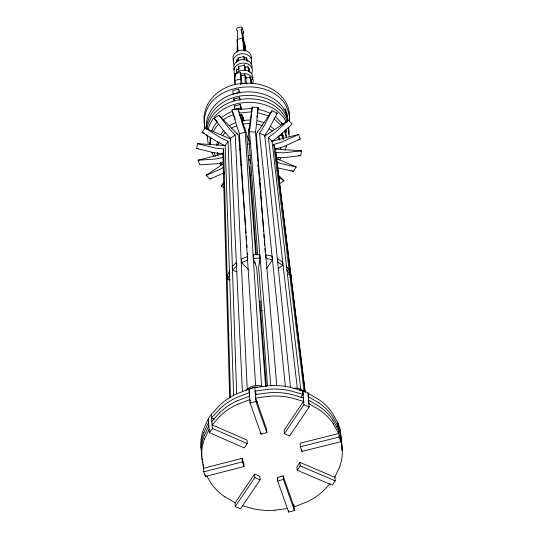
<?xml version="1.0" encoding="UTF-8"?>
<svg xmlns="http://www.w3.org/2000/svg" width="539" height="539" viewBox="0 0 539 539"><rect width="100%" height="100%" fill="white"/><g stroke="black" fill="none" stroke-linecap="round" stroke-linejoin="round"><path stroke-width="0.81" d="M210.358 143.92L210.405 141.973A37.42 30.352 -4.3 0 1 210.958 138.099M234.957 84.549L234.802 73.917L240.596 72.428L242.092 83.7C264.164 80.405 291.828 94.244 289.477 119.833A6.239 5.06 -4.3 0 1 289.376 121.41M240.866 84.677L240.596 72.428M236.439 73.971L236.581 68.979M236.769 62.315L236.837 59.822M237.045 52.33L237.659 30.683L236.655 30.251L236.466 29.207A3.328 1.9 -19.5 0 1 238.022 27.55L240.333 26.95A3.328 1.9 -19.5 0 1 242.078 27.765L243.844 32.764L242.799 34.449L245.824 50.888M276.729 385.405L255.459 132.143L256.106 127.379A42.534 4.366 -86.1 0 0 256.443 124.637L258.201 107.477L252.218 107.066L250.46 124.226A42.534 4.366 -86.1 0 1 250.123 126.968L249.49 131.684L270.821 385.836M229.661 398.146L222.903 153.797L217.244 153.258A42.534 24.498 8.1 0 1 214.145 152.813L196.708 148.501L197.402 143.623L223.335 145.402M222.903 153.797L223.597 148.919L217.938 148.38A42.534 24.498 8.1 0 1 214.839 147.935L197.402 143.623M248.634 131.186L249.031 128.397M249.213 128.215L252.218 107.066M249.483 131.732L255.459 132.143M256.813 117.232L257.042 115.609M257.393 113.17L258.201 107.477M265.592 386.167L256.705 267.984L253.337 258.45L253.067 254.934L253.775 254.738L259.771 254.442L260.034 257.959L258.646 267.728L267.533 385.911M259.549 303.396L259.892 300.957L266.32 386.45M276.103 157.489L280.752 157.664A42.541 24.498 8.1 0 0 283.817 157.644L300.775 155.69L301.469 150.812L275.537 149.04M227.647 279.64L229.614 274.405L229.344 270.888L227.384 276.123L227.647 279.64L230.14 279.815M206.963 128.68C212.534 101.083 247.697 92.23 270.463 103.65A32.205 26.121 -4.3 0 1 275.085 106.237L279.141 109.491L282.564 113.264M217.668 141.541L216.846 143.96L216.927 145.618M288.688 127.682L288.877 127.15M208.115 129.63C214.879 103.515 248.971 96.468 270.726 107.167A32.205 26.121 -4.3 0 1 275.348 109.754L279.404 113.001L282.827 116.774A41.705 33.822 -4.3 0 1 286.27 122.4M217.938 145.058L219.137 141.878M203.904 432.426L208.64 422.239M204.288 435.499L208.889 425.702M204.55 439.022L209.152 429.219M339.388 467.448L334.793 477.244L299.873 462.347L296.949 466.693L297.211 470.217L332.307 485.194L335.231 480.849L334.921 476.705M278.926 157.449L277.881 159.766M290.501 387.487L264.77 135.451L267.533 131.186A42.541 13.428 -66.8 0 0 269.028 128.72L277.228 113.082L271.973 110.832L263.766 126.47A42.541 13.428 -66.8 0 1 262.277 128.942L259.515 133.2L285.421 386.914M208.377 418.715L203.641 428.909A60.274 48.887 -4.3 0 0 201.04 447.525M235.368 74.483L234.91 75.352A7.33 5.949 -4.3 0 0 234.532 76.72L234.728 79.994M220.707 134.541L223.752 130.344M236.574 271.771L232.464 270.019L236.917 265.828L236.702 263.012M233.636 395.741L225.161 145.591L220.181 143.313A42.541 20.96 34 0 1 217.453 141.925L202.091 132.338L205.015 127.986L230.786 139.075M225.161 145.591L228.091 141.238L236.655 393.908M257.373 132.244L259.043 129.758M277.329 167.656A42.534 20.96 34 0 0 278.4 168.006L293.29 171.335L296.221 166.982L276.453 158.547M300.971 397.398L302.992 394.393L302.729 390.876L290.339 387.346M234.964 502.469L235.273 506.606L240.535 508.85L260.074 479.831L259.811 476.314L254.556 474.071L235.172 502.847L224.992 496.843M255.378 394.575L268.523 392.796A60.28 48.887 -4.3 0 1 291.336 394.4L303.241 397.856L303.504 401.38L284.1 430.203L284.363 433.72L289.625 435.963L309.164 406.945L308.106 392.87L302.844 390.627L303.902 404.701L284.363 433.72M235.273 506.606L254.819 477.588L254.556 474.071M297.211 470.217L300.142 465.864L299.873 462.347M224.083 187.525L221.078 186.238L223.8 182.202M257.783 131.86L256.315 134.036L263.659 231.743M259.252 129.683L271.973 110.832M276.318 114.43L277.228 113.082M264.77 135.451L259.515 133.2M266.434 268.671L272.397 259.852L272.128 256.328L270.565 255.688L265.754 254.886L265.963 257.703M209.375 432.716L212.346 428.384L211.288 414.316L208.317 418.648L209.375 432.716L244.315 447.929L247.286 443.597L247.017 440.08L217.325 427.151M222.358 135.895L225.289 132.581M235.442 66.519L234.371 68.224A7.33 5.949 -4.3 0 0 234 69.585L234.189 72.866L235.22 74.544M235.658 74.059L235.981 73.654M211.82 421.35L219.521 412.874M211.308 414.363L219.346 405.584A60.28 48.894 -4.3 0 1 237.382 393.564L249.072 389.084L249.287 391.9M330.144 483.598L324.155 490.072A60.28 48.887 -4.3 0 1 306.226 502.207L294.099 506.882L283.15 475.93L277.363 477.419L277.625 480.936L288.621 512.05L294.415 510.561L293.977 504.767M224.029 183.307L222.695 184.641M222.398 184.938L221.516 185.807M219.784 416.398L212.083 424.867L217.109 427.016M221.078 186.238L221.812 185.517M300.749 389.38L272.033 141.191L276.48 138.051A42.541 20.408 -45 0 0 278.899 136.199L292.232 123.977L288.493 120.237L275.159 132.459A42.541 20.408 -45 0 1 272.741 134.312L268.348 137.425L297.299 388.147M219.609 409.108L211.571 417.88L214.542 419.153M245.791 390.546C250.083 386.045 256.982 383.896 262.783 386.732M236.062 262.83L232.201 266.502L232.464 270.019M245.083 51.158L241.149 29.786L242.051 28.863L242.152 27.927M221.846 117.334L227.478 113.534L231.642 111.58M223.894 119.476L227.741 117.044L233.353 114.578L231.992 109.949L237.787 108.467L244.935 128.686L244.827 127.278M223.941 172.945A42.541 20.408 -45 0 1 223.698 173.08L209.893 179.029L206.154 175.29L223.207 163.876M264.838 135.956L267.533 134.15M264.494 136.306L265.673 135.518M268.031 133.935L288.493 120.237M268.301 137.452L272.033 141.191M209.893 179.029L211.254 178.119M278.158 268.563L282.705 265.525L282.443 262.008L277.437 258.511L277.7 262.028L282.705 265.525M242.415 391.61L230.49 138.267L226.973 134.555A42.534 14.088 56.6 0 1 225.053 132.392L214.158 118.439L218.935 115.285L234.997 131.597M230.49 138.267L235.267 135.114L247.233 389.299M279.276 183.94L284.019 180.808L278.286 174.98M250.561 388.895L251.336 388.43M223.395 167.339L222.412 167.939A42.541 20.408 -45 0 1 219.959 169.34L206.855 175.034M251.598 388.275L253.795 387.09L254.947 387.096A23.332 13.334 -19.5 0 1 257.17 387.197M241.647 262.702L247.569 260.007L247.307 256.49L241.384 259.185L241.647 262.702L248.297 269.46M297.723 134.871L298.552 134.454L300.203 139.116L283.784 146.527A42.534 24.302 -19.5 0 1 280.819 147.524L275.416 149.074L305.182 392.028M237.477 400.773L249.584 396.064M237.739 404.29L249.847 399.581L250.386 401.104M206.154 175.29L207.326 174.858M253.337 258.45L260.034 257.959M237.746 51.111L237.153 39.495L242.941 38.006L243.877 50.511M236.668 60.159L238.656 59.647M239.356 68.992L236.439 69.74L236.992 71.296M240.475 76.066L244.827 74.948L245.959 78.148L249.934 77.124L251.578 81.793M234.654 80.52L240.441 79.031M238.622 89.117L232.835 90.606L233.097 94.123L238.885 92.634L238.622 89.117L239.983 92.977M240.145 104.195L240.441 108.103L234.647 109.592L234.357 105.684M239.606 115.218L241.775 114.659L243.985 120.911M283.864 109.484L285.401 109.087L287.051 113.749L287.314 117.266L285.939 113.385M255.654 385.722L239.41 133.692L245.198 132.203L243.628 127.642A42.541 5.343 75.6 0 1 242.759 125.008L237.787 108.467M281.769 124.192L284.666 123.444M285.05 132.196L286.633 131.785L286.458 129.441M278.562 136.111L281.762 135.289L281.641 133.726M247.165 144.385L250.062 143.637M223.55 162.313L219.636 163.189A42.541 24.302 -19.5 0 1 216.631 163.728L199.74 164.873L198.096 160.211L223.2 153.756M239.235 149.633L240.845 149.229M271.885 141.245L273.206 140.901M273.448 140.908L298.552 134.454L282.133 141.865A42.534 24.302 -19.5 0 1 279.168 142.862L273.711 144.425L304.05 391.543M298.579 139.534L300.203 139.116M248.001 155.69L250.177 155.124M275.362 149.087L273.711 144.425M287.287 274.58L289.51 274.007L289.248 270.49L286.142 265.774M250.076 402.997L255.87 401.508L254.812 387.433L249.018 388.922L250.076 402.997L261.078 434.111L266.866 432.622L266.603 429.105L255.641 398.092L268.786 396.313M336.612 426.962L338.175 426.565L337.913 423.041L332.745 413.689A60.274 48.887 -4.3 0 0 318.569 399.359M204.517 439.009A60.28 48.887 -4.3 0 0 201.788 457.624L203.601 468.256L242.105 458.366L243.756 463.028L244.019 466.545L205.386 476.469L203.735 471.807L203.237 465.184M333.014 420.326L338.425 430.028L338.687 433.545L300.095 443.213L300.358 446.737L301.955 451.412L340.682 441.751L339.624 427.683L338.027 423.007L339.085 437.075L340.682 441.751M203.735 471.807L242.368 461.883L242.105 458.366M277.625 480.936L283.413 479.447L283.15 475.93M300.358 446.737L339.085 437.075M223.409 157.287L217.985 158.527A42.541 24.302 -19.5 0 1 214.98 159.059L198.096 160.211M293.863 388.343C297.73 387.453 301.651 389.171 304.542 391.678M238.326 109.666L252.629 108.204M239.37 113.049L252.084 111.768M291.148 277.895L275.806 152.557L281.439 152.786A42.541 24.498 8.1 0 0 284.504 152.766L301.469 150.812M300.048 151.048L300.614 150.954M254.866 387.595L267.519 385.843A60.274 48.887 -4.3 0 1 290.353 387.312M286.842 508.607L275.159 510.15M242.119 83.727C221.347 84.097 200.333 102.646 204.544 124.394M260.027 310.511L262.271 310.397M223.55 145.449L225.605 145.591M196.708 148.501L198.386 148.616M298.269 155.522L300.775 155.69M299.414 390.142L300.688 390.465M266.017 258.403L272.397 259.852M296.221 166.982L281.331 163.661A42.534 20.96 34 0 1 278.636 162.731L276.736 162.003M258.06 109.329L264.076 110.872L270.342 113.311M257.554 112.671L268.597 115.905M302.992 394.393L290.602 390.863A60.274 48.887 -4.3 0 0 267.775 389.333L255.129 391.112L256.456 394.871M242.254 505.663L252.353 508.526A60.28 48.887 -4.3 0 0 275.159 510.19M303.504 401.38L291.592 397.944A60.28 48.887 -4.3 0 0 268.779 396.28M202.091 132.338L204.369 133.308M291.774 170.681L293.29 171.335M303.902 404.701L309.164 406.945M300.142 465.864L335.231 480.849M254.819 477.588L260.074 479.831M240.488 164.644L241.991 165.291M212.346 428.384L247.286 443.597M228.037 141.218L223.106 138.968A42.541 20.96 34 0 1 220.377 137.58L205.015 127.986M308.503 400.106L318.684 406.103A60.28 48.894 -4.3 0 1 333.048 420.312M307.991 393.12L318.542 399.386M284.019 180.808L278.38 176.933M318.805 402.902L308.261 396.637L308.045 393.827M300.951 390.654L301.469 391.024M274.344 119.058L280.516 124.853M275.793 116.842L281.486 123M279.721 106.837C258.397 86.685 213.774 93.341 206.902 124.725A6.205 5.033 -4.3 0 0 206.605 126.806L206.727 128.915M235.247 131.934L237.382 134.076M236.85 133.477L238.71 135.363L245.488 225.558M214.158 118.439L217.028 121.349M235.226 135.073L231.75 131.408A42.534 14.088 56.6 0 1 229.823 129.239L218.935 115.285M221.96 164.563L220.478 162.488M286.404 269.291L289.51 274.007M211.659 152.396L212.595 153.73M333.277 423.843L338.687 433.545M234.243 64.795L233.488 63.521L233.293 60.247A7.33 5.949 -4.3 0 1 233.67 58.879L234.741 57.181A9.298 7.539 -4.3 0 1 246.909 54.52A9.298 7.539 -4.3 0 1 250.898 64.06M233.717 60.86L233.219 60.011L233.03 56.73A7.33 5.949 -4.3 0 1 233.407 55.369L234.472 53.664A9.298 7.539 -4.3 0 1 245.589 50.626A9.298 7.539 -4.3 0 1 251.295 58.711M277.585 136.839L279.067 139.783M234.169 69.774L233.731 66.068A7.33 5.949 -4.3 0 1 234.108 64.707L235.179 63.009A9.298 7.539 -4.3 0 1 246.289 59.964A9.298 7.539 -4.3 0 1 252.003 68.049M235.233 83.936L234.741 81.16M206.76 475.843L210.668 482.621A60.28 48.887 -4.3 0 0 224.972 496.864M338.175 426.565L333.008 417.206A60.274 48.887 -4.3 0 0 318.839 402.876M207.71 137.297L206.572 134.77M243.803 32.589L243.729 32.428A3.328 1.9 -19.5 0 0 243.338 32.017M278.798 136.266L279.903 140.153M285.811 129.454L286.633 131.785M282.032 133.16L283.13 136.273M281.762 135.289L283.13 139.177M241.149 29.786L242.799 34.449M247.812 61.54L246.438 57.646L244.457 58.158L243.891 56.555L238.09 58.044L238.467 59.115M239.08 68.204L238.528 66.641L244.329 65.152L245.157 67.496L248.075 66.748L249.725 71.417L249.618 70.009M240.374 99.91L239.545 97.579L233.751 99.068L234.303 100.625M240.441 108.103L240.994 109.666M243.15 121.322L242.038 118.176L241.748 114.268M245.757 131.017L246.586 133.349L255.688 254.448M257.79 165.264L258.336 166.82M245.043 129.448L245.75 131.449M247.313 135.862L249.234 141.306M258.1 166.389L258.572 167.723M234.802 107.578L234.256 106.028L240.05 104.539L241.701 109.201L241.539 107.093M231.992 109.949L235.294 119.287M248.27 156.465L250.756 163.465M239.41 133.692L237.84 129.131A42.541 5.343 75.6 0 1 236.971 126.497L233.353 114.618M214.138 152.503L215.512 156.384M255.87 401.508L266.866 432.622M283.413 479.447L294.415 510.561M249.867 394.103L249.335 392.601L237.659 397.102A60.28 48.894 -4.3 0 0 219.575 409.081M277.363 477.419L277.908 478.976M242.368 461.883L244.019 466.545M217.79 152.935L217.985 153.716M207.778 137.202L207.562 136.185M205.049 127.076L204.827 126.011M202.94 462.772L202.704 461.6M208.162 143.697L207.225 135.889M249.005 68.15L249.766 72.26M250.824 78.014L251.733 82.945M246.296 57.734L246.902 61.022M247.96 66.775L248.87 71.707M249.779 76.639L250.992 83.215M201.889 453.043L201.424 450.287M202.408 460.023L202.064 458.056M217.891 155.656L217.433 152.422M204.988 128.989C195.684 78.074 289.773 70.622 289.652 121.693M201.876 454.99L201.343 451.042M207.38 137.101L207.609 138.651M234.802 73.917L235.233 77.138M201.31 449.499L201.074 447.518M201.835 456.479L201.566 454.101A60.28 48.887 -4.3 0 1 204.254 435.492M291.356 279.566L305.162 392.365M245.225 49.319L244.591 42.675L245.09 49.345M206.707 128.545L206.343 123.29A6.205 5.033 -4.3 0 1 206.639 121.208C213.592 89.454 259.286 82.959 280.246 104.148A41.712 33.836 -4.3 0 1 288.109 120.534M341.847 445.329L340.075 434.697L342.117 448.846M259.785 176.859L260.067 180.208M260.357 183.556L260.64 186.905M260.997 191.096L261.139 192.773M261.57 197.8L261.711 199.47M280.704 147.72L280.819 149.364M308.557 400.807L308.766 403.623L318.953 409.62A60.28 48.894 -4.3 0 1 333.318 423.829M285.401 109.087L285.663 112.604M283.022 134.865L283.346 139.17M291.37 280.563L291.633 284.08L290.986 275.139L291.276 278.117M301.853 450.004L301.955 451.412M288.5 510.393L288.621 512.05M263.847 234.249L264.164 238.427M264.353 240.933L264.662 245.11M264.918 248.445L265.168 251.787M244.443 58.017L244.571 59.681M245.07 66.351L245.386 70.521M245.851 76.74L246.39 83.855M259.232 261.435L259.34 262.85M248.762 129.245L248.519 133.093L257.689 255.028M249.773 166.322L256.423 254.846M254.947 261.907L255.055 263.322M243.264 117.212L243.426 119.328M237.153 39.495L237.403 42.83M237.531 44.494L237.968 50.329M239.612 97.161L239.848 100.288M245.676 228.064L246.053 233.07M246.303 236.412L246.619 240.589M246.929 244.767L247.118 247.273M247.563 253.114L247.684 254.785M260.97 432.702L261.078 434.111M257.15 401.252L257.251 402.653M233.825 98.65L234 100.995M209.55 142.525L209.725 144.87M205.258 474.819L205.386 476.469M203.338 464.739L203.601 468.256M245.198 132.203L261.604 386.759M286.377 137.829L286.276 135.895A39.219 31.808 -4.3 0 0 285.084 130.175M242.941 38.006L243.574 50.45M243.871 56.258L244.086 60.408M244.295 64.559L244.591 70.36M244.807 74.51L245.272 83.639M238.083 57.747L238.251 61.062M238.507 66.041L238.804 71.849M280.644 147.504L280.684 148.333M223.88 171.564L223.948 174.084M224.46 191.729L224.507 193.413M223.597 148.919L230.47 397.465M235.428 66.513A9.298 7.539 -4.3 0 1 247.61 63.858A9.298 7.539 -4.3 0 1 251.598 73.398M240.785 74.187A9.298 7.539 -4.3 0 1 250.5 75.743A9.298 7.539 -4.3 0 1 252.616 83.599M235.967 73.648A9.298 7.539 -4.3 0 1 247.63 70.791A9.298 7.539 -4.3 0 1 252.542 79.631M242.22 83.835A12.114 9.823 -4.3 0 1 247.502 83.713M280.92 158.143A37.555 30.46 -4.3 0 1 279.593 159.8M285.131 150.334A38.68 31.377 -4.3 0 0 285.542 149.067L286.047 147.154A37.42 30.352 -4.3 0 0 286.398 145.227M284.659 131.833A39.219 31.808 -4.3 0 1 286.29 137.479M213.188 131.839A39.219 31.808 -4.3 0 1 218.362 124.381M211.867 152.214A38.68 31.377 -4.3 0 0 212.346 153.44A37.555 30.46 -4.3 0 0 213.808 156.425M220.956 164.786A38.309 31.073 -4.3 0 1 219.36 163.384M210.446 144.277A38.68 31.377 -4.3 0 1 210.095 140.403L210.143 138.456A37.42 30.352 -4.3 0 1 210.257 137.162M211.834 130.788A39.219 31.808 -4.3 0 1 217.143 121.949M281.479 123A39.219 31.808 -4.3 0 1 282.591 124.725M279.761 106.81A41.712 33.836 -4.3 0 1 287.819 120.945M251.342 175.62A32.461 26.323 -4.3 0 1 250.345 175.687M231.467 128.215A32.461 26.323 -4.3 0 1 236.897 125.796M242.718 124.239A32.461 26.323 -4.3 0 1 249.725 123.572M256.672 124.138A32.461 26.323 -4.3 0 1 262.372 125.587M269.278 128.855A32.461 26.323 -4.3 0 1 272.289 131.011M229.52 125.681A32.461 26.323 -4.3 0 1 235.691 122.622M242.456 120.729A32.461 26.323 -4.3 0 1 250.46 120.062M257.379 120.803A32.461 26.323 -4.3 0 1 263.921 122.751M270.565 126.382A32.461 26.323 -4.3 0 1 274.041 129.306M286.802 145.517A41.503 33.661 -4.3 0 1 286.121 147.006M288.399 128.417A41.705 33.822 -4.3 0 1 289.059 136.226M288.668 128.006A41.705 33.822 -4.3 0 1 288.655 134.278M282.503 113.298A41.705 33.822 -4.3 0 1 287.247 121.854M257.157 387.211A10.537 6.023 -19.5 0 1 257.682 387.271M219.764 416.377A60.28 48.887 -4.3 0 1 237.719 404.263M342.157 448.846A60.28 48.887 -4.3 0 1 339.422 467.454M219.494 412.861A60.28 48.887 -4.3 0 1 237.456 400.746M341.894 445.322A60.28 48.887 -4.3 0 1 342.016 450.51M201.31 451.042A60.274 48.887 -4.3 0 1 203.863 432.419M341.76 447.444A60.28 48.887 -4.3 0 0 341.611 441.461L339.563 427.71L341.315 437.944A60.28 48.887 -4.3 0 1 341.47 444.325"/></g></svg>
